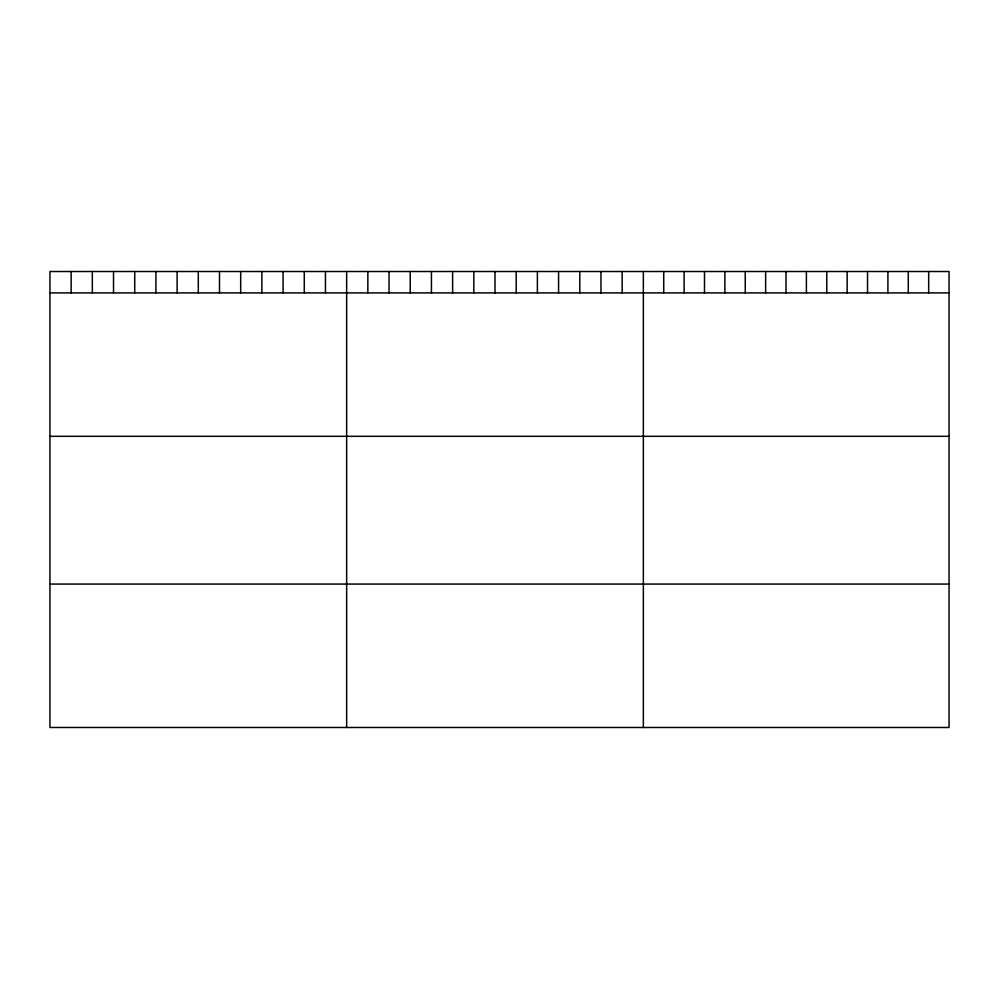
<?xml version="1.0" encoding="UTF-8"?>
<svg xmlns="http://www.w3.org/2000/svg" width="999" height="999" viewBox="0 0 999 999"><rect width="100%" height="100%" fill="white"/><g stroke="black" fill="none" stroke-linecap="round" stroke-linejoin="round"><path stroke-width="1.5" d="M949.05 292.907L949.05 727.484L49.95 727.484L49.95 271.516L949.05 271.516L949.05 292.907L49.95 292.907M49.95 436.313L949.05 436.313M49.95 584.065L949.05 584.065M928.67 271.516L928.67 292.907M908.291 271.516L908.291 292.907M887.911 271.516L887.911 292.907M867.532 271.516L867.532 292.907M847.152 271.516L847.152 292.907M826.772 271.516L826.772 292.907M806.393 271.516L806.393 292.907M786.013 271.516L786.013 292.907M765.634 271.516L765.634 292.907M745.254 271.516L745.254 292.907M724.874 271.516L724.874 292.907M704.495 271.516L704.495 292.907M684.115 271.516L684.115 292.907M663.736 271.516L663.736 292.907M643.356 271.516L643.356 727.484M622.165 271.516L622.165 292.907M600.973 271.516L600.973 292.907M579.782 271.516L579.782 292.907M558.578 271.516L558.578 292.907M537.387 271.516L537.387 292.907M516.196 271.516L516.196 292.907M495.005 271.516L495.005 292.907M473.813 271.516L473.813 292.907M452.622 271.516L452.622 292.907M431.431 271.516L431.431 292.907M410.227 271.516L410.227 292.907M389.036 271.516L389.036 292.907M367.844 271.516L367.844 292.907M346.653 271.516L346.653 727.484M325.462 271.516L325.462 292.907M304.27 271.516L304.27 292.907M283.079 271.516L283.079 292.907M261.875 271.516L261.875 292.907M240.684 271.516L240.684 292.907M219.493 271.516L219.493 292.907M198.302 271.516L198.302 292.907M177.11 271.516L177.11 292.907M155.919 271.516L155.919 292.907M134.728 271.516L134.728 292.907M113.524 271.516L113.524 292.907M92.333 271.516L92.333 292.907M71.141 271.516L71.141 292.907"/></g></svg>
